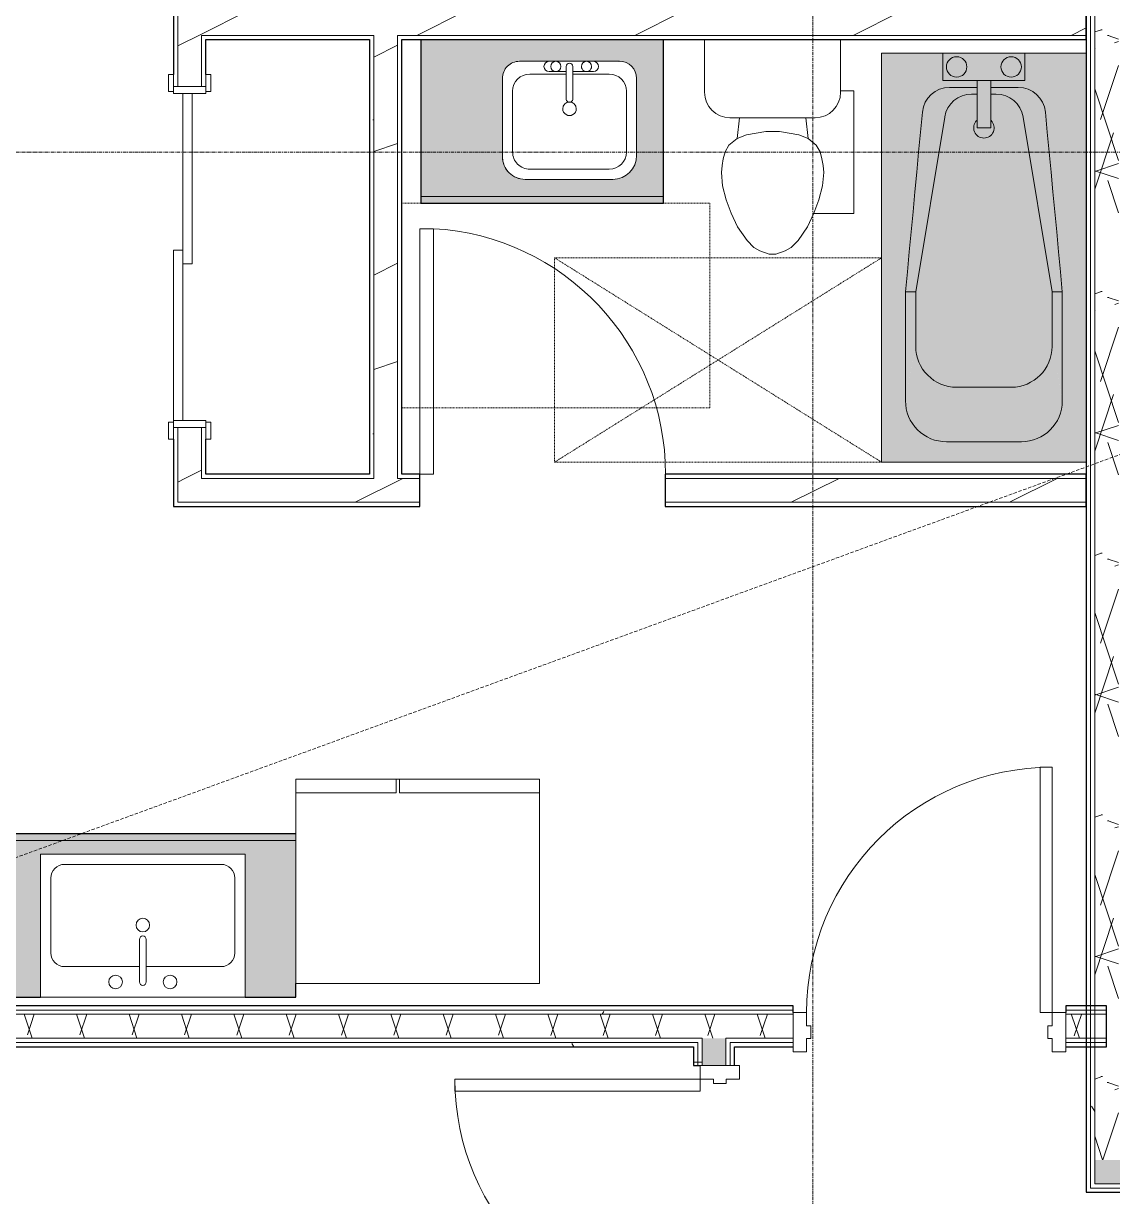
# Model space of a CAD drawing. Header units: inches. Extents: x -10205 to 13964, y -460 to 30702.
# Drawn here: x -3584 to -3424.2, y 11715.4 to 11887.5 of the extents above; entities that cross this region are included whole.
import ezdxf

# ---------------------------------------------------------------- set-up
doc = ezdxf.new("R2010")
doc.units = ezdxf.units.IN
doc.header["$MEASUREMENT"] = 0
for name, pattern in [('Grid Line 1_2_', [0.875, 0.5, -0.125, 0.125, -0.125]), ('Hidden 1_8_', [0.1875, 0.125, -0.0625]), ('IMPORT-DASHED _2_', [0.75, 0.5, -0.25])]:
    doc.linetypes.add(name, pattern=pattern)
for name, color, linetype, lineweight in [('0-1', 7, 'Continuous', 5), ('0-4', 7, 'Continuous', 9), ('00base_6150001_dwg', 147, 'Continuous', 13), ('A-DETL-HDLN-1', 7, 'Hidden 1_8_', 9), ('A-DOOR', 31, 'Continuous', 9), ('A-DOOR-3', 7, 'Continuous', 9), ('A-DOOR-4', 250, 'Continuous', 13), ('A-DOOR-6', 31, 'Continuous', 13), ('A-DOOR-FRAM', 31, 'Continuous', 13), ('A-DOOR-FRAM-2', 250, 'Continuous', 13), ('A-WALL', 113, 'Continuous', 9), ('A-WALL-5', 130, 'Continuous', 25), ('A-WALL-6', 7, 'Continuous', 9), ('A-WALL-PATT-3', 7, 'Continuous', 9), ('A-WALL-PATT-4', 8, 'Continuous', 9), ('A-WALL-PATT-5', 111, 'Continuous', 9), ('E_TOPO_DTM_Contours_Major', 147, 'IMPORT-DASHED _2_', 13), ('I-WALL-2', 2, 'Continuous', 25), ('P-SANR-FIXT-5', 7, 'Continuous', 9), ('P-SANR-FIXT-6', 254, 'Continuous', 9), ('Q-CASE-2', 254, 'Continuous', 9), ('Q-CASE-5', 130, 'Continuous', 25), ('Q-CASE-6', 7, 'Continuous', 9), ('Q-SPCQ-3', 7, 'Continuous', 9), ('S-COLS', 52, 'Continuous', 9), ('S-GRID-1', 1, 'Grid Line 1_2_', 9)]:
    doc.layers.add(name, color=color, linetype=linetype, lineweight=lineweight)
pattern_1 = [(216.87, (12.795, 31.987), (95.9612857, 63.9749714), [15.994, -143.942]), (206.565, (31.987, 22.391), (-31.986981, -31.986924), [35.763, -35.763]), (198.435, (31.987, 6.397), (-63.974746, -31.987128), [20.231, -80.922])]
pattern_2 = [(0, (0, 0), (61.44, 15.36), [2.534, -43.546, 2.534, -43.546, -245.76]), (0, (0, 0), (61.44, 15.36), [-92.16, 2.534, -89.626, 2.534, -43.546, -107.52]), (0, (0, 0), (61.44, 15.36), [-230.4, 2.534, -28.186, 2.534, -74.266]), (120, (23.04, 7.68), (-44.02215, 45.5286), [2.534, -43.546, 2.534, -43.546, -245.76]), (120, (23.04, 7.68), (-44.02215, 45.5286), [-92.16, 2.534, -89.626, 2.534, -43.546, -107.52]), (120, (23.04, 7.68), (-44.02215, 45.5286), [-230.4, 2.534, -28.186, 2.534, -74.266]), (240, (30.72, 38.4), (-17.41785, -60.8886), [2.534, -43.546, 2.534, -43.546, -245.76]), (240, (30.72, 38.4), (-17.41785, -60.8886), [-92.16, 2.534, -89.626, 2.534, -43.546, -107.52]), (240, (30.72, 38.4), (-17.41785, -60.8886), [-230.4, 2.534, -28.186, 2.534, -74.266])]
pattern_3 = [(161.57, (0.96, 0.96), (-7.6802237, -0.0009796), [0, -54.643, 6.067, 0]), (18.43, (-0.96, 0.96), (-7.6802237, 0.0009796), [0, -54.643, 6.067, 0]), (108.43, (0.96, 0.96), (3.8382953, -19.2013653), [18.211, -42.499]), (71.57, (-0.96, 0.96), (3.8382953, 19.2013653), [18.211, -42.499])]

# ---------------------------------------------------------------- blocks, each defined once
blk = doc.blocks.new('Single-Flush - 36_ x 84_-1372824-SITE PLAN - CAD FILE')
at = {"layer": 'A-DOOR-3'}
blk.add_arc((18, -2.38), 36.07, 180, 266.8211, dxfattribs=at)
at = {"layer": 'A-DOOR-4'}
for p, q in [((16, -2.38), (16, -38.39)), ((18, -2.38), (16, -2.38)), ((18, -2.38), (18, -38.39)), ((18, -38.39), (16, -38.39))]:
    blk.add_line(p, q, dxfattribs=at)
blk = doc.blocks.new('Sink Kitchen-Single - 30_ x 21_-V28-SITE PLAN - CAD FILE')
at = {"layer": 'P-SANR-FIXT-5'}
for p, q in [((-14.38, 10.41), (15.62, 10.41)), ((-14.38, -10.59), (-14.38, 10.41)), ((15.62, 10.41), (15.62, -10.59)), ((-10.88, 8.91), (12.12, 8.91)), ((-12.88, -4.09), (-12.88, 6.91)), ((14.12, 6.91), (14.12, -4.09)), ((0.12, -8.34), (0.12, -2.09)), ((1.12, -8.34), (1.12, -2.09)), ((0.12, -6.09), (-10.88, -6.09)), ((12.12, -6.09), (1.12, -6.09)), ((15.62, -10.59), (-14.38, -10.59))]:
    blk.add_line(p, q, dxfattribs=at)
for centre, radius, start, end in [((-10.88, 6.91), 2, 90, 180), ((12.12, 6.91), 2, 360, 90), ((0.62, 0), 1, 360, 180), ((0.62, 0), 1, 180, 0), ((0.62, -2.09), 0.5, 360, 180), ((-10.88, -4.09), 2, 180, 270), ((12.12, -4.09), 2, 270, 0), ((-3.38, -8.34), 1, 360, 180), ((-3.38, -8.34), 1, 180, 0), ((0.62, -8.34), 0.5, 180, 0), ((4.62, -8.34), 1, 0, 180), ((4.62, -8.34), 1, 180, 0)]:
    blk.add_arc(centre, radius, start, end, dxfattribs=at)
blk = doc.blocks.new('Refrigerator_-_Side-by-Side_6047 - 36_ X 30_-1372843-SITE PLAN - CAD FILE')
at = {"layer": 'Q-SPCQ-3'}
for p, q in [((-17.88, 15.58), (17.87, 15.58)), ((-17.88, -14.42), (-17.88, 15.58)), ((-17.88, 15.58), (-3.13, 15.58)), ((-17.88, 15.58), (-17.88, 13.58)), ((-3.13, 13.58), (-3.13, 15.58)), ((-2.63, 15.58), (17.87, 15.58)), ((-2.63, 15.58), (-2.63, 13.58)), ((17.87, 15.58), (17.87, -14.42)), ((17.87, 13.58), (17.87, 15.58)), ((-3.13, 13.58), (-17.88, 13.58)), ((17.87, 13.58), (-2.63, 13.58)), ((17.87, -14.42), (-17.88, -14.42))]:
    blk.add_line(p, q, dxfattribs=at)
blk = doc.blocks.new('OD_CW_Base Cabinet - OD_CW_Base Cabinet-V29-SITE PLAN - CAD FILE')
at = {"layer": 'Q-CASE-2'}
for points in [[(81.68, 24), (38.17, 24), (38.17, 3), (8.17, 3), (8.17, 24), (0.74, 24), (0.74, 1), (114.87, 1), (114.87, 24)], [(81.68, 1), (0.74, 1), (0.74, 0), (114.87, 0), (114.87, 1)]]:
    blk.add_hatch(color=256, dxfattribs=at).paths.add_polyline_path(points, flags=0)
at = {"layer": 'Q-CASE-5'}
for p, q in [((8.17, 24), (0.74, 24)), ((0.74, 24), (0.74, 22)), ((114.87, 24), (38.17, 24)), ((114.87, 0), (114.87, 24)), ((0.74, 0), (114.87, 0))]:
    blk.add_line(p, q, dxfattribs=at)
at = {"layer": 'Q-CASE-6'}
for p, q in [((0.74, 22), (0.74, 24)), ((0.74, 24), (8.17, 24)), ((38.17, 24), (114.87, 24)), ((114.87, 24), (114.87, 1)), ((0.74, 1), (114.87, 1)), ((114.87, 1), (0.74, 1)), ((114.87, 0), (0.74, 0)), ((114.87, 1), (114.87, 0))]:
    blk.add_line(p, q, dxfattribs=at)
blk = doc.blocks.new('FOLDING_SLIDING CLOSET - 48_ x 80_-1372832-SITE PLAN - CAD FILE')
at = {"layer": 'A-DOOR-3'}
for p, q in [((-24.25, 3), (-26.75, 3)), ((-26.75, 3), (-26.75, 2.25)), ((-26.75, 2.25), (-24.25, 2.25)), ((-24.25, 2.25), (-24.25, 3)), ((26.75, 3), (24.25, 3)), ((24.25, 3), (24.25, 2.25)), ((24.25, 2.25), (26.75, 2.25)), ((26.75, 2.25), (26.75, 3)), ((-24.25, -2.5), (-26.75, -2.5)), ((-26.75, -2.5), (-26.75, -3.25)), ((-26.75, -3.25), (-24.25, -3.25)), ((-24.25, -3.25), (-24.25, -2.5)), ((26.75, -2.5), (24.25, -2.5)), ((24.25, -2.5), (24.25, -3.25)), ((24.25, -3.25), (26.75, -3.25)), ((26.75, -3.25), (26.75, -2.5))]:
    blk.add_line(p, q, dxfattribs=at)
at = {"layer": 'A-DOOR-4'}
for p, q in [((1, 2.25), (-24, 2.25)), ((-24, 2.25), (-24, 0.87)), ((1, 0.87), (1, 2.25)), ((-24, 0.87), (1, 0.87)), ((24, 0.87), (-1, 0.87)), ((-1, 0.87), (-1, -0.5)), ((24, -0.5), (24, 0.87)), ((-1, -0.5), (24, -0.5))]:
    blk.add_line(p, q, dxfattribs=at)
at = {"layer": 'A-DOOR-FRAM-2'}
for p, q in [((-24, 2.25), (-25, 2.25)), ((-25, 2.25), (-25, -2.5)), ((-24, -2.5), (-24, 2.25)), ((24, 2.25), (24, -2.5)), ((25, 2.25), (24, 2.25)), ((25, -2.5), (25, 2.25)), ((-25, -2.5), (-24, -2.5)), ((24, -2.5), (25, -2.5))]:
    blk.add_line(p, q, dxfattribs=at)
blk = doc.blocks.new('M_Sink Vanity-Square - 500 x 440mm-1372835-SITE PLAN - CAD FILE')
at = {"layer": 'P-SANR-FIXT-5'}
for p, q in [((-5.72, 10.23), (7.14, 10.23)), ((-5.72, 10.23), (7.14, 10.23)), ((-5.22, 8.73), (6.46, 8.73)), ((10.46, 6.91), (10.46, -4.59)), ((10.46, 6.91), (10.46, -4.59)), ((-9.22, -4.59), (-9.22, 6.73)), ((-9.22, -4.59), (-9.22, 6.73)), ((-7.72, -2.72), (-7.72, 6.23)), ((8.96, 6.23), (8.96, -2.72)), ((0.12, -6.33), (0.12, -1.59)), ((1.12, -6.33), (1.12, -1.59)), ((0.12, -5.22), (-5.22, -5.22)), ((-2.88, -5.59), (0.12, -5.59)), ((6.46, -5.22), (1.12, -5.22)), ((1.12, -5.59), (3.62, -5.59)), ((7.96, -7.09), (-6.72, -7.09)), ((7.96, -7.09), (-6.72, -7.09)), ((3.62, -7.09), (-2.88, -7.09))]:
    blk.add_line(p, q, dxfattribs=at)
for centre, radius, start, end in [((-5.72, 6.73), 3.5, 90, 180), ((-5.72, 6.73), 3.5, 90, 180), ((-5.22, 6.23), 2.5, 90, 180), ((6.46, 6.23), 2.5, 360, 90), ((7.14, 6.91), 3.32, 0, 90), ((7.14, 6.91), 3.32, 360, 90), ((0.62, -0.13), 1, 360, 180), ((0.62, -0.13), 1, 180, 0), ((0.62, -1.59), 0.5, 360, 180), ((-5.22, -2.72), 2.5, 180, 270), ((6.46, -2.72), 2.5, 270, 360), ((-6.72, -4.59), 2.5, 180, 270), ((-6.72, -4.59), 2.5, 180, 270), ((7.96, -4.59), 2.5, 270, 0), ((7.96, -4.59), 2.5, 270, 0), ((-2.88, -6.34), 0.75, 90, 270), ((-1.88, -6.34), 0.75, 360, 180), ((-1.88, -6.34), 0.75, 180, 0), ((0.62, -6.33), 0.5, 180, 0), ((2.62, -6.34), 0.75, 0, 180), ((2.62, -6.34), 0.75, 180, 0), ((3.62, -6.34), 0.75, 270, 90)]:
    blk.add_arc(centre, radius, start, end, dxfattribs=at)
blk = doc.blocks.new('Toilet-Domestic-3D - Toilet-Domestic-3D-1352612-SITE PLAN - CAD FILE')
at = {"layer": 'P-SANR-FIXT-5'}
for p, q in [((-9.98, 11.75), (-9.98, 19.48)), ((9.98, 19.48), (9.98, 11.75)), ((6.25, 8.02), (-6.25, 8.02)), ((-4.86, 8.02), (-5.21, 5)), ((4.86, 8.02), (5.21, 5)), ((-3.84, 5.5), (-5.21, 5)), ((-1, 6), (-3.84, 5.5)), ((1, 6), (-1, 6)), ((3.84, 5.5), (1, 6)), ((5.21, 5), (3.84, 5.5)), ((-6.4, 4), (-6.97, 3)), ((-5.21, 5), (-6.4, 4)), ((6.4, 4), (5.21, 5)), ((6.97, 3), (6.4, 4)), ((-7.24, 2), (-7.41, 1)), ((-6.97, 3), (-7.24, 2)), ((7.24, 2), (6.97, 3)), ((7.41, 1), (7.24, 2)), ((-7.41, 1), (-7.5, 0)), ((7.5, 0), (7.41, 1)), ((-7.5, 0), (-7.33, -1.99)), ((7.33, -1.99), (7.5, 0)), ((-7.33, -1.99), (-6.79, -4)), ((6.79, -4), (7.33, -1.99)), ((-6.79, -4), (-6.06, -6)), ((6.06, -6), (6.79, -4)), ((-6.06, -6), (-5.13, -8)), ((5.13, -8), (6.06, -6)), ((-5.13, -8), (-3.74, -10)), ((3.74, -10), (5.13, -8)), ((-3.74, -10), (-2.74, -11)), ((2.74, -11), (3.74, -10)), ((-2.74, -11), (-1.87, -11.5)), ((-1.87, -11.5), (-0.5, -12)), ((-0.5, -12), (0.5, -12)), ((0.5, -12), (1.87, -11.5)), ((1.87, -11.5), (2.74, -11))]:
    blk.add_line(p, q, dxfattribs=at)
for centre, start, end in [((-6.25, 11.75), 180, 270), ((6.25, 11.75), 270, 360)]:
    blk.add_arc(centre, 3.73, start, end, dxfattribs=at)
blk = doc.blocks.new('OD_CW_Base Cabinet - OD_CW_Base Cabinet-1440077-SITE PLAN - CAD FILE')
at = {"layer": 'Q-CASE-2'}
h = blk.add_hatch(color=256, dxfattribs=at)
h.paths.add_polyline_path([(36.34, 3.5), (36.34, 24), (0.74, 24), (0.74, 1), (36.34, 1)], flags=0)
h.paths.add_polyline_path([(32.4, 7), (32.28, 6.09), (31.93, 5.25), (31.37, 4.53), (30.65, 3.97), (29.8, 3.62), (28.9, 3.5), (16.03, 3.5), (15.17, 3.61), (14.37, 3.94), (13.69, 4.47), (13.16, 5.16), (12.83, 5.96), (12.71, 6.82), (12.8, 18.97), (13.05, 19.57), (13.45, 20.09), (13.96, 20.49), (14.57, 20.74), (15.21, 20.82), (30.55, 20.74), (31.15, 20.49), (31.67, 20.09), (32.06, 19.57), (32.31, 18.97), (32.4, 18.32)], flags=0)
blk.add_hatch(color=256, dxfattribs=at).paths.add_polyline_path([(36.34, 0), (36.34, 1), (0.74, 1), (0.74, 0), (28.38, 0)], flags=0)
at = {"layer": 'Q-CASE-5'}
for p, q in [((0.74, 24), (0.74, 0)), ((36.34, 0), (36.34, 24)), ((0.74, 0), (36.34, 0))]:
    blk.add_line(p, q, dxfattribs=at)
at = {"layer": 'Q-CASE-6'}
for p, q in [((0.74, 1), (0.74, 24)), ((36.34, 24), (36.34, 1)), ((0.74, 0), (0.74, 1)), ((0.74, 1), (36.34, 1)), ((36.34, 1), (0.74, 1)), ((36.34, 0), (0.74, 0)), ((36.34, 1), (36.34, 0))]:
    blk.add_line(p, q, dxfattribs=at)
blk = doc.blocks.new('Bath Tub - Maestro - 60_x30_-V73-SITE PLAN - CAD FILE')
at = {"layer": 'P-SANR-FIXT-6'}
for points in [[(60, 25), (60, 30), (0, 30), (0, 21), (4, 21), (4, 16), (5, 16), (5.05, 20.7), (5.21, 21.33), (5.48, 21.94), (5.83, 22.49), (6.27, 22.97), (6.79, 23.38), (7.36, 23.69), (7.98, 23.91), (9.35, 24.09), (35, 26.5), (51, 26.5), (52.55, 26.3), (54, 25.7), (55.24, 24.74), (56.3, 23.25), (56.8, 22.05), (57, 20.5), (57, 9.5), (56.91, 8.46), (56.64, 7.45), (56.2, 6.5), (55.6, 5.64), (54.86, 4.9), (54, 4.3), (53.05, 3.86), (52.04, 3.59), (51, 3.5), (35, 3.5), (7.98, 6.09), (7.36, 6.31), (6.79, 6.62), (6.27, 7.03), (5.83, 7.51), (5.48, 8.06), (5.21, 8.67), (5.05, 9.3), (5, 9.96), (5, 14), (4, 13.96), (4, 9), (0, 9), (0, 0), (60, 0), (60, 5)], [(35, 25.91), (35, 26.5), (8.63, 24.03), (9.35, 20.74), (35, 25), (35, 25.46)], [(51, 26.5), (35, 26.5), (35, 25), (43, 25), (49.91, 26.3)], [(57, 20.5), (56.8, 22.05), (56.2, 23.5), (55.24, 24.74), (54, 25.7), (52.55, 26.3), (51, 26.5), (43, 25), (44.55, 24.8), (46, 24.2), (47.24, 23.24), (48.2, 22), (48.8, 20.5), (49, 19), (56.8, 20.46)], [(49, 11), (49, 19), (48.8, 20.55), (48.16, 22.05), (47.03, 23.4), (46, 24.2), (44.55, 24.8), (42.5, 25), (34.79, 24.97), (9.02, 20.63), (8.03, 20.28), (6.82, 19.17), (6.24, 18.17), (6, 16.8), (6, 16), (10.94, 16), (10.94, 14), (6, 14), (6, 13.2), (6.24, 11.83), (6.98, 10.59), (8.03, 9.72), (9.35, 9.26), (35, 5), (43, 5), (44.55, 5.2), (46.03, 5.83), (47.28, 6.81), (48.2, 8), (48.8, 9.5), (48.9, 10.25)], [(9.35, 20.74), (8.63, 24.03), (7.98, 23.91), (7.35, 23.69), (6.74, 23.34), (6.27, 22.97), (5.72, 22.32), (5.48, 21.94), (5.21, 21.33), (5.05, 20.7), (5.05, 19.87), (6, 16.8), (6.24, 18.17), (6.98, 19.41), (8.2, 20.34), (9.06, 20.64)], [(57, 20.5), (49, 19), (49, 11), (57, 9.5), (57, 19.75)], [(10.94, 14), (10.94, 16), (4, 16), (4, 14), (9.35, 14)], [(9.35, 9.26), (8.03, 9.72), (6.95, 10.62), (6.24, 11.83), (6, 13.2), (5, 9.96), (5.05, 9.3), (5.24, 8.6), (5.72, 7.68), (5.87, 7.47), (6.33, 6.98), (6.79, 6.62), (7.36, 6.31), (8, 6.08), (8.63, 5.97), (9.17, 8.44)], [(57, 9.5), (49, 11), (48.8, 9.45), (48.12, 7.9), (47.24, 6.76), (46, 5.8), (44.55, 5.2), (43.07, 4.99), (51, 3.5), (52.04, 3.59), (53.05, 3.86), (54, 4.3), (54.95, 5), (55.72, 5.83), (56.34, 6.81), (56.76, 7.9), (56.93, 8.66)], [(35, 4.91), (35, 5), (9.35, 9.26), (8.63, 5.97), (35, 3.5), (35, 4.87)], [(51, 3.5), (43, 5), (35, 5), (35, 3.5), (49, 3.5)]]:
    blk.add_hatch(color=256, dxfattribs=at).paths.add_polyline_path(points, flags=0)
h = blk.add_hatch(color=256, dxfattribs=at)
h.paths.add_polyline_path([(4, 13.96), (4, 21), (0, 21), (0, 9), (4, 9), (4, 12.5)], flags=0)
h.paths.add_polyline_path([(3.5, 11), (3.45, 10.61), (3.3, 10.25), (3.06, 9.94), (2.75, 9.7), (2.39, 9.55), (2, 9.5), (1.61, 9.55), (1.25, 9.7), (0.94, 9.94), (0.7, 10.25), (0.55, 10.61), (0.5, 11), (0.55, 11.39), (0.7, 11.75), (0.94, 12.06), (1.25, 12.3), (1.61, 12.45), (2, 12.5), (2.39, 12.45), (2.75, 12.3), (3.06, 12.06), (3.33, 11.67), (3.45, 11.39)], flags=0)
h.paths.add_polyline_path([(3.5, 19), (3.33, 18.33), (3.3, 18.25), (3.02, 17.91), (2.75, 17.7), (2.39, 17.55), (2, 17.5), (1.61, 17.55), (1.25, 17.7), (0.94, 17.94), (0.7, 18.25), (0.55, 18.61), (0.5, 19), (0.55, 19.39), (0.7, 19.75), (0.94, 20.06), (1.25, 20.3), (1.61, 20.45), (2, 20.5), (2.39, 20.45), (2.75, 20.3), (3.06, 20.06), (3.3, 19.75), (3.45, 19.39)], flags=0)
h = blk.add_hatch(color=256, dxfattribs=at)
h.paths.add_polyline_path([(3.5, 19), (3.45, 19.39), (3.3, 19.75), (3.06, 20.06), (2.75, 20.3), (2.38, 20.45), (2, 20.5), (1.61, 20.45), (1.25, 20.3), (0.94, 20.06), (0.7, 19.75), (0.55, 19.39), (0.5, 19), (0.55, 18.61), (0.7, 18.25), (0.94, 17.94), (1.25, 17.7), (1.61, 17.55), (2, 17.5), (2.39, 17.55), (3.02, 17.91), (3.06, 17.94), (3.33, 18.33), (3.45, 18.61)], flags=0)
h.paths.add_polyline_path([(3.5, 11), (3.33, 11.67), (3.3, 11.75), (3.06, 12.06), (2.75, 12.3), (2.39, 12.45), (2, 12.5), (1.61, 12.45), (1.25, 12.3), (0.94, 12.06), (0.7, 11.75), (0.55, 11.39), (0.5, 11), (0.55, 10.61), (0.7, 10.25), (0.94, 9.94), (1.25, 9.7), (1.61, 9.55), (2, 9.5), (2.39, 9.55), (2.75, 9.7), (3.06, 9.94), (3.3, 10.25), (3.45, 10.61)], flags=0)
h = blk.add_hatch(color=256, dxfattribs=at)
h.paths.add_polyline_path([(6, 16), (5.92, 17.06), (5, 20.04), (5, 16), (5.76, 16)], flags=0)
h.paths.add_polyline_path([(6, 14), (5, 14), (5.05, 10.13), (6, 13.2)], flags=0)
at = {"layer": 'P-SANR-FIXT-5'}
for p, q in [((0, 30), (0, 21)), ((60, 0), (60, 30)), ((35, 26.5), (51, 26.5)), ((35, 26.5), (35, 25)), ((35, 25), (9.35, 20.74)), ((43, 25), (35, 25)), ((4, 21), (0, 21)), ((0, 21), (0, 9)), ((4, 16), (4, 21)), ((5, 16), (5, 20.04)), ((49, 11), (49, 19)), ((57, 20.5), (57, 9.5)), ((4, 14), (4, 16)), ((4, 16), (10.94, 16)), ((6, 16.8), (6, 16)), ((10.94, 14), (10.94, 16)), ((4, 9), (4, 14)), ((10.94, 14), (4, 14)), ((5, 9.96), (5, 14)), ((6, 14), (6, 13.2)), ((0, 9), (0, 0)), ((0, 9), (4, 9)), ((9.35, 9.26), (35, 5)), ((35, 3.5), (35, 5)), ((35, 5), (43, 5)), ((51, 3.5), (35, 3.5)), ((0, 0), (60, 0))]:
    blk.add_line(p, q, dxfattribs=at)
at = {"layer": 'P-SANR-FIXT-5', "flags": 128}
for points in [[(8.63, 24.03), (11.56, 24.3), (14.49, 24.58), (17.42, 24.85), (20.35, 25.13), (23.28, 25.4), (26.21, 25.68), (29.14, 25.95), (32.07, 26.23), (35, 26.5)], [(35, 3.5), (32.07, 3.77), (29.14, 4.05), (26.21, 4.32), (23.28, 4.6), (20.35, 4.87), (17.42, 5.15), (14.49, 5.42), (11.56, 5.7), (8.63, 5.97)]]:
    blk.add_lwpolyline(points, dxfattribs=at)
at = {"layer": 'P-SANR-FIXT-5'}
for centre, radius, start, end in [((51, 20.5), 6, 360, 90), ((43, 19), 6, 360, 90), ((9, 20.04), 4, 95.3558, 180), ((10, 16.8), 4, 99.4223, 180), ((2, 19), 1.5, 360, 180), ((2, 19), 1.5, 180, 360), ((10.94, 15), 1.5, 360, 135), ((10.94, 15), 1.5, 225, 360), ((2, 11), 1.5, 360, 180), ((10, 13.2), 4, 180, 260.5777), ((2, 11), 1.5, 180, 360), ((43, 11), 6, 270, 0), ((9, 9.96), 4, 180, 264.6442), ((51, 9.5), 6, 270, 360)]:
    blk.add_arc(centre, radius, start, end, dxfattribs=at)
blk = doc.blocks.new('1750 Ox - Unit Layouts_rvt-1-SITE PLAN - CAD FILE')
at = {"layer": 'A-WALL-PATT-3'}
h = blk.add_hatch(dxfattribs=at)
h.set_pattern_fill('FP_2', color=256, style=0, pattern_type=2)
h.set_pattern_definition(pattern_2)
h.paths.add_polyline_path([(-3561.38, 11817.21), (-3561.38, 11828.21), (-3562.01, 11828.21), (-3562.01, 11817.21)], flags=0)
h.paths.add_polyline_path([(-3561.38, 11878.21), (-3561.38, 11891.6), (-3562.01, 11891.6), (-3562.01, 11878.21)], flags=0)
h.paths.add_polyline_path([(-3561.38, 11927.6), (-3561.38, 11954.46), (-3562.01, 11954.46), (-3562.01, 11927.6)], flags=0)
h.paths.add_polyline_path([(-3561.38, 11957.96), (-3561.38, 12079.96), (-3562.01, 12079.96), (-3562.01, 11957.96)], flags=0)
h = blk.add_hatch(dxfattribs=at)
h.set_pattern_fill('FP_2', color=256, style=0, pattern_type=2)
h.set_pattern_definition(pattern_2)
h.paths.add_polyline_path([(-3532.63, 11821.34), (-3532.63, 11885.09), (-3533.26, 11885.09), (-3533.26, 11821.34)], flags=0)
at = {"layer": 'A-WALL-PATT-4'}
h = blk.add_hatch(dxfattribs=at)
h.set_pattern_fill('FP_4', color=256, style=0, pattern_type=2)
h.set_pattern_definition(pattern_1)
h.paths.add_polyline_path([(-3561.38, 11820.71), (-3557.88, 11820.71), (-3557.88, 11828.21), (-3561.38, 11828.21), (-3561.38, 11821.34)], flags=0)
h.paths.add_polyline_path([(-3561.38, 11878.21), (-3557.88, 11878.21), (-3557.88, 11891.6), (-3561.38, 11891.6), (-3561.38, 11885.71)], flags=0)
h.paths.add_polyline_path([(-3557.88, 11927.6), (-3557.88, 12079.96), (-3561.38, 12079.96), (-3561.38, 11927.6)], flags=0)
h = blk.add_hatch(dxfattribs=at)
h.set_pattern_fill('FP_4', color=256, style=0, pattern_type=2)
h.set_pattern_definition(pattern_1)
h.paths.add_polyline_path([(-3428.12, 11885.71), (-3428.12, 11889.21), (-3557.88, 11889.2), (-3557.88, 11885.71), (-3443.27, 11885.71)], flags=0)
h = blk.add_hatch(dxfattribs=at)
h.set_pattern_fill('FP_4', color=256, style=0, pattern_type=2)
h.set_pattern_definition(pattern_1)
h.paths.add_polyline_path([(-3532.63, 11820.71), (-3529.13, 11820.71), (-3529.13, 11885.71), (-3532.63, 11885.71), (-3532.63, 11821.34)], flags=0)
h = blk.add_hatch(dxfattribs=at)
h.set_pattern_fill('FP_4', color=256, style=0, pattern_type=2)
h.set_pattern_definition(pattern_1)
h.paths.add_polyline_path([(-3428.12, 11817.21), (-3428.12, 11820.71), (-3489.88, 11820.71), (-3489.88, 11817.21)], flags=0)
h.paths.add_polyline_path([(-3561.38, 11817.21), (-3525.88, 11817.21), (-3525.88, 11820.71), (-3561.38, 11820.71), (-3561.38, 11820.63)], flags=0)
at = {"layer": 'A-DETL-HDLN-1'}
for p, q in [((-3528.51, 11861.09), (-3525.72, 11861.09)), ((-3490.12, 11861.09), (-3483.31, 11861.09)), ((-3483.31, 11861.09), (-3483.31, 11831.09)), ((-3506.12, 11853.09), (-3458.12, 11853.09)), ((-3506.12, 11823.09), (-3506.12, 11853.09)), ((-3506.12, 11853.09), (-3458.12, 11823.09)), ((-3458.12, 11853.09), (-3506.12, 11823.09)), ((-3483.31, 11831.09), (-3528.51, 11831.09)), ((-3458.12, 11823.09), (-3506.12, 11823.09))]:
    blk.add_line(p, q, dxfattribs=at)
at = {"layer": 'A-WALL-5'}
for p, q in [((-3562.01, 11891.6), (-3562.01, 11879.96)), ((-3428.12, 11885.09), (-3428.12, 11889.84)), ((-3557.26, 11885.09), (-3533.26, 11885.09)), ((-3557.26, 11879.96), (-3557.26, 11885.09)), ((-3533.26, 11885.09), (-3533.26, 11821.34)), ((-3528.51, 11885.09), (-3428.12, 11885.09)), ((-3528.51, 11821.34), (-3528.51, 11885.09)), ((-3562.01, 11826.46), (-3562.01, 11821.34)), ((-3557.26, 11821.34), (-3557.26, 11826.46)), ((-3562.01, 11821.34), (-3562.01, 11817.21)), ((-3533.26, 11821.34), (-3557.26, 11821.34)), ((-3525.88, 11821.34), (-3528.51, 11821.34)), ((-3525.88, 11816.59), (-3525.88, 11821.34)), ((-3428.12, 11821.34), (-3489.88, 11821.34)), ((-3489.88, 11821.34), (-3489.88, 11816.59)), ((-3428.12, 11816.59), (-3428.12, 11821.34)), ((-3562.01, 11817.21), (-3562.01, 11816.59)), ((-3562.01, 11816.59), (-3525.88, 11816.59)), ((-3489.88, 11816.59), (-3428.12, 11816.59))]:
    blk.add_line(p, q, dxfattribs=at)
at = {"layer": 'A-WALL-6'}
for p, q in [((-3561.38, 11891.6), (-3561.38, 11878.21)), ((-3557.88, 11885.71), (-3557.26, 11885.71)), ((-3557.88, 11885.71), (-3557.88, 11878.21)), ((-3557.26, 11885.71), (-3532.63, 11885.71)), ((-3532.63, 11885.09), (-3532.63, 11885.71)), ((-3529.13, 11885.71), (-3428.12, 11885.71)), ((-3529.13, 11885.09), (-3529.13, 11885.71)), ((-3532.63, 11885.09), (-3532.63, 11821.34)), ((-3529.13, 11885.09), (-3529.13, 11821.34)), ((-3561.38, 11828.21), (-3561.38, 11821.34)), ((-3557.88, 11828.21), (-3557.88, 11821.34)), ((-3561.38, 11820.71), (-3561.38, 11821.34)), ((-3561.38, 11817.21), (-3561.38, 11820.71)), ((-3557.88, 11820.71), (-3557.88, 11821.34)), ((-3557.88, 11820.71), (-3532.63, 11820.71)), ((-3532.63, 11820.71), (-3532.63, 11821.34)), ((-3529.13, 11820.71), (-3529.13, 11821.34)), ((-3529.13, 11820.71), (-3525.88, 11820.71)), ((-3489.88, 11820.71), (-3428.12, 11820.71)), ((-3561.38, 11817.21), (-3525.88, 11817.21)), ((-3489.88, 11817.21), (-3428.12, 11817.21))]:
    blk.add_line(p, q, dxfattribs=at)
at = {"layer": '0-4'}
for name, p in [('OD_CW_Base Cabinet - OD_CW_Base Cabinet-1440077-SITE PLAN - CAD FILE', (-3526.46, 11861.09)), ('Toilet-Domestic-3D - Toilet-Domestic-3D-1352612-SITE PLAN - CAD FILE', (-3474.12, 11865.61)), ('Refrigerator_-_Side-by-Side_6047 - 36_ X 30_-1372843-SITE PLAN - CAD FILE', (-3526.2, 11761.01)), ('Sink Kitchen-Single - 30_ x 21_-V28-SITE PLAN - CAD FILE', (-3567.12, 11755.18))]:
    blk.add_blockref(name, p, dxfattribs=at)
for name, p, rotation in [('Bath Tub - Maestro - 60_x30_-V73-SITE PLAN - CAD FILE', (-3458.12, 11883.09), 269.9999999999999), ('M_Sink Vanity-Square - 500 x 440mm-1372835-SITE PLAN - CAD FILE', (-3503.29, 11874.82), 180), ('FOLDING_SLIDING CLOSET - 48_ x 80_-1372832-SITE PLAN - CAD FILE', (-3559.76, 11853.21), 90.0000000000002), ('Single-Flush - 36_ x 84_-1372824-SITE PLAN - CAD FILE', (-3507.88, 11818.96), 180), ('OD_CW_Base Cabinet - OD_CW_Base Cabinet-V29-SITE PLAN - CAD FILE', (-3543.34, 11768.59), 180)]:
    blk.add_blockref(name, p, dxfattribs=dict(at, rotation=rotation))
blk = doc.blocks.new('Concrete-Rectangular-Column - ONE-1550613-SITE PLAN - CAD FILE')
at = {"layer": 'S-COLS'}
for p, q in [((4.08, 9), (6, 9)), ((6, 9), (6, -9)), ((6, -9), (0.15, -9))]:
    blk.add_line(p, q, dxfattribs=at)
blk = doc.blocks.new('HOLLOW METAL - UNIT DOOR-1759144-SITE PLAN - CAD FILE')
at = {"layer": 'A-DOOR'}
blk.add_arc((18, 2.25), 36, 90, 180, dxfattribs=at)
at = {"layer": 'A-DOOR-6'}
for p, q in [((18, 38.25), (16.25, 38.25)), ((16.25, 38.25), (16.25, 2.25)), ((18, 2.25), (18, 38.25)), ((16.25, 2.25), (18, 2.25))]:
    blk.add_line(p, q, dxfattribs=at)
at = {"layer": 'A-DOOR-FRAM'}
for p, q in [((-18, 2.25), (-20, 2.25)), ((-20, 2.25), (-20, -3.5)), ((-18, 0.3125), (-18, 2.25)), ((18, 2.25), (18, 0.3125)), ((20, 2.25), (18, 2.25)), ((20, -3.5), (20, 2.25)), ((-17.375, 0.3125), (-18, 0.3125)), ((-17.375, -1.5625), (-17.375, 0.3125)), ((18, 0.3125), (17.375, 0.3125)), ((17.375, 0.3125), (17.375, -1.5625)), ((-18, -3.5), (-18, -1.5625)), ((-18, -1.5625), (-17.375, -1.5625)), ((17.375, -1.5625), (18, -1.5625)), ((18, -1.5625), (18, -3.5)), ((-20, -3.5), (-18, -3.5)), ((18, -3.5), (20, -3.5))]:
    blk.add_line(p, q, dxfattribs=at)
blk = doc.blocks.new('HOLLOW METAL - UNIT DOOR-1759293-SITE PLAN - CAD FILE')
at = {"layer": 'A-DOOR'}
blk.add_arc((18, 2.25), 36, 90, 180, dxfattribs=at)
at = {"layer": 'A-DOOR-6'}
for p, q in [((18, 38.25), (16.25, 38.25)), ((16.25, 38.25), (16.25, 2.25)), ((18, 2.25), (18, 38.25)), ((16.25, 2.25), (18, 2.25))]:
    blk.add_line(p, q, dxfattribs=at)
at = {"layer": 'A-DOOR-FRAM'}
for p, q in [((-18, 2.25), (-20, 2.25)), ((-20, 2.25), (-20, -3.5)), ((-18, 0.3125), (-18, 2.25)), ((18, 2.25), (18, 0.3125)), ((20, 2.25), (18, 2.25)), ((20, -3.5), (20, 2.25)), ((-17.375, 0.3125), (-18, 0.3125)), ((-17.375, -1.5625), (-17.375, 0.3125)), ((18, 0.3125), (17.375, 0.3125)), ((17.375, 0.3125), (17.375, -1.5625)), ((-18, -3.5), (-18, -1.5625)), ((-18, -1.5625), (-17.375, -1.5625)), ((17.375, -1.5625), (18, -1.5625)), ((18, -1.5625), (18, -3.5)), ((-20, -3.5), (-18, -3.5)), ((18, -3.5), (20, -3.5))]:
    blk.add_line(p, q, dxfattribs=at)
blk = doc.blocks.new('00base_6150001_dwg-1748108-SITE PLAN - CAD FILE')
at = {"layer": 'E_TOPO_DTM_Contours_Major', "flags": 128}
blk.add_lwpolyline([(4041422.29, 3369015.53), (4041420.4, 3368837.67), (4041410.02, 3368807.98), (4041393.09, 3368985.87), (4041348.48, 3369136.84), (4041312.95, 3369249.39), (4041267.33, 3369390.84), (4041251.96, 3369461.11), (4041216.96, 3369770.31), (4041209.13, 3369804.98), (4041203.33, 3369909.64), (4041196.04, 3369929.74), (4041184.72, 3370031.48), (4041183.85, 3369996.68), (4041155.07, 3369859.53), (4041137.72, 3369814.81), (4041154.08, 3369799.93), (4041120.68, 3369682.87), (4041081.88, 3369441.46), (4041096.76, 3369397.84), (4041069.26, 3369330.42), (4041018.74, 3369215.42), (4041003.47, 3369236.56), (4040992.81, 3369468.19), (4040971.48, 3369597.6), (4040963.38, 3369783.11), (4040968.41, 3369791.24), (4040965.21, 3369814.86), (4040960.21, 3369852.73), (4040938.69, 3369864.97), (4040921.68, 3369861.86), (4040909.18, 3369877.58), (4040896.65, 3369878.03), (4040889.96, 3369922.9), (4040886.86, 3369926.84), (4040886.17, 3369933.44), (4040880.77, 3369947.83), (4040877.6, 3369951.57), (4040840.38, 3369959.06), (4040842.69, 3369950.77), (4040801.91, 3369962.75), (4040796.12, 3369945.52), (4040787.06, 3369933.78), (4040745.01, 3369923.93), (4040710.13, 3369953.55), (4040708.14, 3369926.97), (4040744.72, 3369916.78), (4040786.32, 3369925.94), (4040772.01, 3369897.09), (4040751.13, 3369869.56), (4040754.72, 3369866.73), (4040756.36, 3369698.73), (4040752.33, 3369679.11), (4040746.61, 3369678.11), (4040719, 3369665.27), (4040638.75, 3369701.64), (4040484.61, 3369770.44), (4040451.2, 3369741.62), (4040436.13, 3369740.07), (4040423.62, 3369731.13), (4040410.07, 3369705.23), (4040296.91, 3369474.63), (4040343.04, 3369386.35), (4040427.79, 3369165.67), (4040435.24, 3369150.38), (4040450.13, 3369145.59), (4040711.81, 3369099.13), (4040773.11, 3368850.87), (4040773.31, 3368850.08), (4040755.1, 3368576.66), (4040723.67, 3368521.84), (4040586.07, 3368298.14), (4040498.53, 3368213.73), (4040256.14, 3368110.92), (4040249.08, 3368081.73), (4040221.11, 3367864.72), (4040217.88, 3367830.06), (4040218.32, 3367829.25), (4040218.83, 3367828.86), (4040219.25, 3367828.37), (4040245.2, 3367835.05), (4040291.56, 3367696.67), (4040297.49, 3367683.72), (4040302.84, 3367677.95), (4040328.75, 3367665.7), (4040329.62, 3367658.62), (4040337.08, 3367636.07), (4040385.75, 3367555.38), (4040562.42, 3367434.81), (4040616.28, 3367424.93), (4040620.56, 3367389.36), (4040598.5, 3367372.9), (4040636.95, 3367282.92), (4040478.39, 3367115.54), (4040420.09, 3367104.72), (4040341.26, 3367154), (4040317.04, 3367139.75), (4040274.42, 3367138.36), (4040244, 3367072.66), (4040232.07, 3367018.68), (4040285.44, 3366982.94), (4040313.24, 3366950), (4040371.96, 3366819.97), (4040368.57, 3366812.15), (4040374.67, 3366808.35), (4040383.64, 3366797.34), (4040424.24, 3366741.73), (4040455.59, 3366747.15), (4040438.14, 3366738.31), (4040615.43, 3366678.48), (4040671.03, 3366662.24), (4040679.21, 3366644.98), (4040648.52, 3366574.5), (4040635.96, 3366542.55), (4040616, 3366498.59), (4040599.64, 3366455.21), (4040580.63, 3366394.85), (4040564.66, 3366360.68), (4040550.23, 3366269.73), (4040520.18, 3366224.11), (4040516.19, 3366212.7), (4040510.36, 3366205.31), (4040451.85, 3366122.92), (4040404.36, 3366090.03), (4040276.43, 3366056.1), (4040161.99, 3366028.06), (4040041.55, 3366010.73), (4039998.81, 3365989.76), (4039922.58, 3365958.72), (4039911.87, 3365948.51), (4039857.13, 3365942.61), (4039804.52, 3365942.44), (4039676.36, 3365939.45), (4039522.04, 3365934.42), (4039349.58, 3365929.68), (4039208.52, 3365925.85), (4039015.33, 3365919.72), (4038861.53, 3365915.28), (4038862.11, 3365872.62), (4038866.39, 3365873.72), (4039040.08, 3365877.21), (4039111.39, 3365877.47), (4039470.56, 3365870.43)], dxfattribs=at)

msp = doc.modelspace()

# ---------------------------------------------------------------- hatches: boundary and pattern name
at = {"layer": 'A-WALL-PATT-5'}
h = msp.add_hatch(dxfattribs=at)
h.set_pattern_fill('FP_2', color=256, style=0, pattern_type=2)
h.set_pattern_definition(pattern_2)
h.paths.add_polyline_path([(-3426.87, 11717.24), (-3426.87, 12080.59), (-3427.5, 12080.59), (-3427.5, 11717.24)], flags=0)
h = msp.add_hatch(dxfattribs=at)
h.set_pattern_fill('FP_5', color=256, style=0, pattern_type=2)
h.set_pattern_definition(pattern_3)
h.paths.add_polyline_path([(-3423.37, 11720.74), (-3423.37, 12080.59), (-3426.87, 12080.59), (-3426.87, 11720.74)], flags=0)
h = msp.add_hatch(dxfattribs=at)
h.set_pattern_fill('FP_2', color=256, style=0, pattern_type=2)
h.set_pattern_definition(pattern_2)
h.paths.add_polyline_path([(-3427.5, 11716.61), (-3427.5, 12079.96), (-3428.12, 12079.96), (-3428.12, 11716.61), (-3427.61, 11716.61)], flags=0)
h = msp.add_hatch(dxfattribs=at)
h.set_pattern_fill('FP_2', color=256, style=0, pattern_type=2)
h.set_pattern_definition(pattern_2)
h.paths.add_polyline_path([(-3471.12, 11742.71), (-3471.12, 11743.34), (-3822.1, 11743.34), (-3822.1, 11742.71), (-3471.8, 11742.71)], flags=0)
h.paths.add_polyline_path([(-3428.12, 11742.71), (-3428.12, 11743.34), (-3431.12, 11743.34), (-3431.12, 11742.71)], flags=0)
h = msp.add_hatch(dxfattribs=at)
h.set_pattern_fill('FP_2', color=256, style=0, pattern_type=2)
h.set_pattern_definition(pattern_2)
h.paths.add_polyline_path([(-3431.12, 11742.09), (-3428.12, 11742.09), (-3428.12, 11742.71), (-3431.12, 11742.71), (-3431.12, 11742.34)], flags=0)
h.paths.add_polyline_path([(-3822.63, 11742.09), (-3471.12, 11742.09), (-3471.12, 11742.71), (-3822.72, 11742.71), (-3822.72, 11742.09)], flags=0)
h = msp.add_hatch(dxfattribs=at)
h.set_pattern_fill('FP_5', color=256, style=0, pattern_type=2)
h.set_pattern_definition(pattern_3)
h.paths.add_polyline_path([(-3822.2, 11738.59), (-3471.12, 11738.59), (-3471.12, 11742.09), (-3822.72, 11742.09), (-3822.72, 11738.59)], flags=0)
h.paths.add_polyline_path([(-3428.12, 11738.59), (-3428.12, 11742.09), (-3431.12, 11742.02), (-3431.12, 11738.59)], flags=0)
h = msp.add_hatch(dxfattribs=at)
h.set_pattern_fill('FP_2', color=256, style=0, pattern_type=2)
h.set_pattern_definition(pattern_2)
h.paths.add_polyline_path([(-3822.72, 11737.96), (-3484.47, 11737.96), (-3484.47, 11738.59), (-3822.72, 11738.59)], flags=0)
h.paths.add_polyline_path([(-3471.12, 11737.96), (-3471.12, 11738.59), (-3480.97, 11738.59), (-3480.97, 11737.96), (-3475.72, 11737.96)], flags=0)
h.paths.add_polyline_path([(-3431.12, 11737.96), (-3428.12, 11737.96), (-3428.12, 11738.59), (-3431.12, 11738.53)], flags=0)
h = msp.add_hatch(dxfattribs=at)
h.set_pattern_fill('FP_2', color=256, style=0, pattern_type=2)
h.set_pattern_definition(pattern_2)
h.paths.add_polyline_path([(-3478.97, 11737.34), (-3471.12, 11737.34), (-3471.12, 11737.96), (-3480.35, 11737.96), (-3480.35, 11737.34), (-3479.72, 11737.34)], flags=0)
h.paths.add_polyline_path([(-3785.44, 11737.34), (-3485.1, 11737.34), (-3485.1, 11737.96), (-3822.1, 11737.96), (-3822.1, 11737.34), (-3786.44, 11737.34)], flags=0)
h.paths.add_polyline_path([(-3428.12, 11737.34), (-3428.12, 11737.96), (-3431.12, 11737.96), (-3431.12, 11737.34)], flags=0)
h = msp.add_hatch(dxfattribs=at)
h.set_pattern_fill('FP_2', color=256, style=0, pattern_type=2)
h.set_pattern_definition(pattern_2)
h.paths.add_polyline_path([(-3485.1, 10862.76), (-3484.47, 10862.76), (-3484.47, 10970.84), (-3485.1, 10970.84), (-3485.1, 10862.76)], flags=0)
h.paths.add_polyline_path([(-3485.1, 10974.34), (-3484.47, 10974.34), (-3484.47, 11101.32), (-3485.1, 11101.32), (-3485.1, 10974.96)], flags=0)
h.paths.add_polyline_path([(-3485.1, 11141.32), (-3484.47, 11141.32), (-3484.47, 11258.84), (-3485.1, 11258.84), (-3485.1, 11238.04)], flags=0)
h.paths.add_polyline_path([(-3484.47, 11262.34), (-3484.47, 11379.49), (-3485.1, 11379.49), (-3485.1, 11262.34)], flags=0)
h.paths.add_polyline_path([(-3485.1, 11419.49), (-3484.47, 11419.49), (-3484.47, 11546.84), (-3485.1, 11546.84), (-3485.1, 11419.87)], flags=0)
h.paths.add_polyline_path([(-3485.1, 11550.34), (-3484.47, 11550.34), (-3484.47, 11666.46), (-3485.1, 11666.46), (-3485.1, 11550.96)], flags=0)
h.paths.add_polyline_path([(-3484.47, 11669.96), (-3484.47, 11694.59), (-3485.1, 11694.59), (-3485.1, 11669.96), (-3484.58, 11669.96)], flags=0)
h.paths.add_polyline_path([(-3484.72, 11734.59), (-3484.47, 11734.59), (-3484.47, 11737.96), (-3485.1, 11737.96), (-3485.1, 11734.59)], flags=0)
h = msp.add_hatch(dxfattribs=at)
h.set_pattern_fill('FP_5', color=256, style=0, pattern_type=2)
h.set_pattern_definition(pattern_3)
h.paths.add_polyline_path([(-3484.47, 10862.14), (-3480.97, 10862.14), (-3480.97, 11101.32), (-3484.47, 11101.32), (-3484.47, 10862.76)], flags=0)
h.paths.add_polyline_path([(-3482.79, 11141.32), (-3480.97, 11141.32), (-3480.97, 11379.49), (-3484.47, 11379.49), (-3484.47, 11141.32)], flags=0)
h.paths.add_polyline_path([(-3484.47, 11419.49), (-3480.97, 11419.49), (-3480.97, 11694.59), (-3484.47, 11694.59), (-3484.47, 11505.84)], flags=0)
h.paths.add_polyline_path([(-3480.97, 11734.59), (-3480.97, 11738.59), (-3484.47, 11738.59), (-3484.47, 11734.59), (-3482.79, 11734.59)], flags=0)
h = msp.add_hatch(dxfattribs=at)
h.set_pattern_fill('FP_2', color=256, style=0, pattern_type=2)
h.set_pattern_definition(pattern_2)
h.paths.add_polyline_path([(-3480.35, 10858.64), (-3480.35, 11101.32), (-3480.97, 11101.32), (-3480.97, 10858.64)], flags=0)
h.paths.add_polyline_path([(-3480.91, 11141.32), (-3480.35, 11141.32), (-3480.35, 11379.49), (-3480.97, 11379.49), (-3480.97, 11141.32)], flags=0)
h.paths.add_polyline_path([(-3480.97, 11419.49), (-3480.35, 11419.49), (-3480.35, 11694.59), (-3480.97, 11694.59), (-3480.97, 11505.84)], flags=0)
h.paths.add_polyline_path([(-3480.91, 11734.59), (-3480.35, 11734.59), (-3480.35, 11737.96), (-3480.97, 11737.92), (-3480.97, 11734.59)], flags=0)
h = msp.add_hatch(dxfattribs=at)
h.set_pattern_fill('FP_2', color=256, style=0, pattern_type=2)
h.set_pattern_definition(pattern_2)
h.paths.add_polyline_path([(-3485.72, 10863.39), (-3485.1, 10863.39), (-3485.1, 10970.21), (-3485.72, 10970.21), (-3485.72, 10969.59)], flags=0)
h.paths.add_polyline_path([(-3485.1, 10974.96), (-3485.1, 11101.32), (-3485.72, 11101.32), (-3485.72, 10974.96)], flags=0)
h.paths.add_polyline_path([(-3485.72, 11141.32), (-3485.1, 11141.32), (-3485.1, 11258.21), (-3485.72, 11258.21), (-3485.72, 11238.04)], flags=0)
h.paths.add_polyline_path([(-3485.1, 11262.96), (-3485.1, 11379.49), (-3485.72, 11379.49), (-3485.72, 11262.96)], flags=0)
h.paths.add_polyline_path([(-3485.72, 11419.49), (-3485.1, 11419.49), (-3485.1, 11546.21), (-3485.72, 11546.21), (-3485.72, 11420.19)], flags=0)
h.paths.add_polyline_path([(-3485.1, 11550.96), (-3485.1, 11666.46), (-3485.72, 11666.46), (-3485.72, 11550.96)], flags=0)
h.paths.add_polyline_path([(-3485.1, 11669.96), (-3485.1, 11694.59), (-3485.72, 11694.59), (-3485.72, 11669.96), (-3485.21, 11669.96)], flags=0)
h.paths.add_polyline_path([(-3485.72, 11734.59), (-3485.1, 11734.59), (-3485.1, 11737.34), (-3485.72, 11737.34)], flags=0)
h = msp.add_hatch(dxfattribs=at)
h.set_pattern_fill('FP_2', color=256, style=0, pattern_type=2)
h.set_pattern_definition(pattern_2)
h.paths.add_polyline_path([(-3480.24, 10858.01), (-3479.72, 10858.01), (-3479.72, 11101.32), (-3480.35, 11101.32), (-3480.35, 10858.01)], flags=0)
h.paths.add_polyline_path([(-3479.72, 11141.32), (-3479.72, 11379.49), (-3480.35, 11379.49), (-3480.35, 11141.32)], flags=0)
h.paths.add_polyline_path([(-3479.72, 11419.49), (-3479.72, 11694.59), (-3480.35, 11694.59), (-3480.35, 11419.49)], flags=0)
h.paths.add_polyline_path([(-3479.72, 11734.59), (-3479.72, 11737.34), (-3480.35, 11737.29), (-3480.35, 11734.59)], flags=0)
h = msp.add_hatch(dxfattribs=at)
h.set_pattern_fill('FP_5', color=256, style=0, pattern_type=2)
h.set_pattern_definition(pattern_3)
h.paths.add_polyline_path([(-2638.4, 11717.24), (-2632.47, 11717.24), (-2632.47, 11720.74), (-2805.12, 11720.74), (-2805.12, 11717.24), (-2664.37, 11717.24)], flags=0)
h.paths.add_polyline_path([(-2845.12, 11717.24), (-2845.12, 11720.74), (-2976.85, 11720.74), (-2976.85, 11717.24), (-2846.11, 11717.24)], flags=0)
h.paths.add_polyline_path([(-3417.31, 11717.24), (-3294.87, 11717.24), (-3294.87, 11720.74), (-3426.87, 11720.74), (-3426.87, 11717.24), (-3423.37, 11717.24)], flags=0)
h.paths.add_polyline_path([(-3254.87, 11717.24), (-3016.85, 11717.24), (-3016.85, 11720.74), (-3254.87, 11720.74), (-3254.87, 11719.05)], flags=0)
h = msp.add_hatch(dxfattribs=at)
h.set_pattern_fill('FP_2', color=256, style=0, pattern_type=2)
h.set_pattern_definition(pattern_2)
h.paths.add_polyline_path([(-2638.4, 11716.61), (-2628.97, 11716.61), (-2628.97, 11717.24), (-2805.12, 11717.18), (-2805.12, 11716.61), (-2664.37, 11716.61)], flags=0)
h.paths.add_polyline_path([(-3427.5, 11716.61), (-3294.87, 11716.61), (-3294.87, 11717.24), (-3427.5, 11717.24)], flags=0)
h.paths.add_polyline_path([(-2846.11, 11716.61), (-2845.12, 11716.61), (-2845.12, 11717.24), (-2976.85, 11717.18), (-2976.85, 11716.61), (-2847.37, 11716.61)], flags=0)
h.paths.add_polyline_path([(-3212.17, 11716.61), (-3016.85, 11716.61), (-3016.85, 11717.24), (-3254.87, 11717.18), (-3254.87, 11716.61), (-3214.11, 11716.61)], flags=0)
h = msp.add_hatch(dxfattribs=at)
h.set_pattern_fill('FP_2', color=256, style=0, pattern_type=2)
h.set_pattern_definition(pattern_2)
h.paths.add_polyline_path([(-2638.4, 11715.99), (-2628.35, 11715.99), (-2628.35, 11716.61), (-2805.12, 11716.61), (-2805.12, 11715.99), (-2664.37, 11715.99)], flags=0)
h.paths.add_polyline_path([(-2846.11, 11715.99), (-2845.12, 11715.99), (-2845.12, 11716.61), (-2976.85, 11716.61), (-2976.85, 11715.99), (-2847.37, 11715.99)], flags=0)
h.paths.add_polyline_path([(-3137.12, 11715.99), (-3016.85, 11715.99), (-3016.85, 11716.61), (-3254.87, 11716.61), (-3254.87, 11715.99), (-3137.71, 11715.99)], flags=0)
h.paths.add_polyline_path([(-3417.31, 11715.99), (-3294.87, 11715.99), (-3294.87, 11716.61), (-3428.12, 11716.61), (-3428.12, 11715.99), (-3423.37, 11715.99)], flags=0)

# ---------------------------------------------------------------- linework, layer by layer
at = {"layer": 'A-WALL'}
for p, q in [((-3427.5, 11716.61), (-3427.5, 12080.59)), ((-3426.87, 11717.24), (-3426.87, 12080.59)), ((-3471.12, 11742.71), (-3822.72, 11742.71)), ((-3471.12, 11742.09), (-3822.72, 11742.09)), ((-3425.12, 11742.71), (-3431.12, 11742.71)), ((-3425.12, 11742.09), (-3431.12, 11742.09)), ((-3484.47, 11738.59), (-3822.72, 11738.59)), ((-3822.72, 11737.96), (-3485.1, 11737.96)), ((-3485.1, 11734.59), (-3485.1, 11737.96)), ((-3484.47, 11734.59), (-3484.47, 11738.59)), ((-3480.97, 11734.59), (-3480.97, 11738.59)), ((-3471.12, 11738.59), (-3480.97, 11738.59)), ((-3480.35, 11734.59), (-3480.35, 11737.96)), ((-3471.12, 11737.96), (-3480.35, 11737.96)), ((-3425.12, 11738.59), (-3431.12, 11738.59)), ((-3425.12, 11737.96), (-3431.12, 11737.96)), ((-3426.87, 11717.24), (-3294.87, 11717.24)), ((-3427.5, 11716.61), (-3294.87, 11716.61))]:
    msp.add_line(p, q, dxfattribs=at)
at = {"layer": 'I-WALL-2'}
for p, q in [((-3428.12, 12079.96), (-3428.12, 11715.99)), ((-3471.12, 11743.34), (-3822.1, 11743.34)), ((-3471.12, 11742.34), (-3471.12, 11743.34)), ((-3425.12, 11743.34), (-3431.12, 11743.34)), ((-3431.12, 11743.34), (-3431.12, 11742.34)), ((-3425.12, 11737.34), (-3425.12, 11743.34)), ((-3822.1, 11737.34), (-3485.72, 11737.34)), ((-3485.72, 11737.34), (-3485.72, 11734.59)), ((-3479.72, 11734.59), (-3479.72, 11737.34)), ((-3479.72, 11737.34), (-3471.12, 11737.34)), ((-3431.12, 11737.34), (-3425.12, 11737.34)), ((-3485.72, 11734.59), (-3484.72, 11734.59)), ((-3428.12, 11715.99), (-3294.87, 11715.99))]:
    msp.add_line(p, q, dxfattribs=at)
at = {"layer": 'S-GRID-1'}
for p, q in [((-3468.22, 9836.18), (-3468.22, 12413.74)), ((-464.45, 11868.59), (-4316.34, 11868.59))]:
    msp.add_line(p, q, dxfattribs=at)

# ---------------------------------------------------------------- block references
at = {"layer": '0-1'}
msp.add_blockref('1750 Ox - Unit Layouts_rvt-1-SITE PLAN - CAD FILE', (0, 0), dxfattribs=at)
at = {"layer": '00base_6150001_dwg', "rotation": 89.04760487178136}
msp.add_blockref('00base_6150001_dwg-1748108-SITE PLAN - CAD FILE', (3298136.14, -4084040.07), dxfattribs=at)
at = {"layer": 'A-DOOR'}
msp.add_blockref('HOLLOW METAL - UNIT DOOR-1759293-SITE PLAN - CAD FILE', (-3451.12, 11740.09), dxfattribs=at)
at = {"layer": 'A-DOOR', "rotation": 89.99999999999953}
msp.add_blockref('HOLLOW METAL - UNIT DOOR-1759144-SITE PLAN - CAD FILE', (-3482.47, 11714.59), dxfattribs=at)
at = {"layer": 'S-COLS'}
msp.add_blockref('Concrete-Rectangular-Column - ONE-1550613-SITE PLAN - CAD FILE', (-3468.22, 11868.59), dxfattribs=at)

doc.saveas('drawing.dxf')
